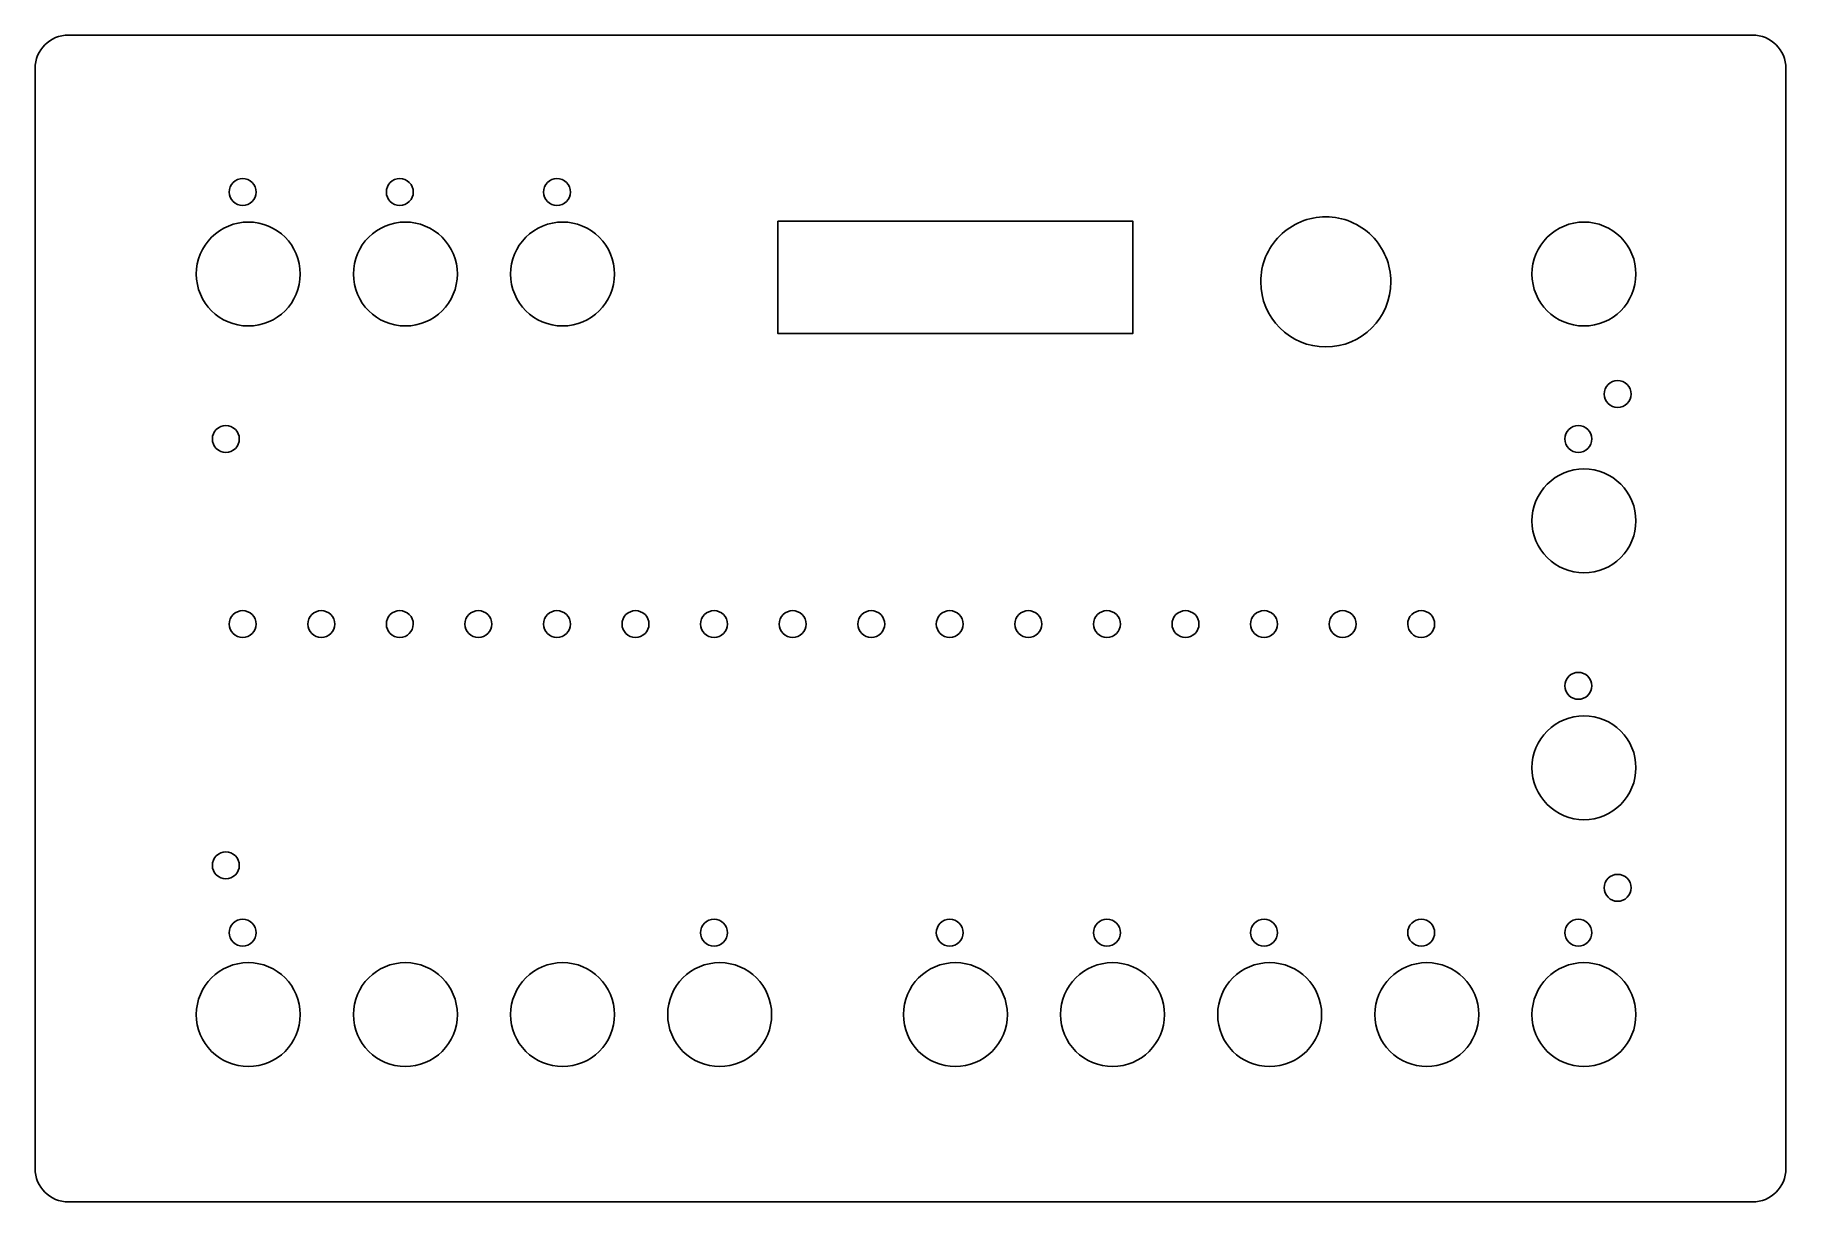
# Model space of a CAD drawing. Extents: x -26.2 to 26.2, y 9 to 43.9.
import ezdxf

# ---------------------------------------------------------------- set-up
doc = ezdxf.new("R2010")
doc.units = 0
doc.layers.get('0').update_dxf_attribs({"linetype": 'CONTINUOUS'})

msp = doc.modelspace()

# ---------------------------------------------------------------- linework, layer by layer
at = {"color": 7}
for points in [[(-25.201562, 43.931417), (25.201562, 43.931417)], [(-26.209624, 9.993312), (-26.209624, 42.923354)], [(26.209624, 42.923354), (26.209624, 9.993312)], [(25.201562, 8.98525), (-25.201562, 8.98525)]]:
    msp.add_lwpolyline(points, dxfattribs=at)
for points in [[(-25.201562, 43.931417)], [(-19.590015, 39.227124)], [(-14.885723, 39.227124)], [(-10.181432, 39.227124)], [(-3.971766, 38.353471), (6.659933, 38.353471), (6.659933, 34.993263), (-3.971766, 34.993263)], [(-18.269453, 36.774172)], [(-13.565162, 36.774172)], [(-8.860869, 36.774172)], [(21.717026, 36.774172)], [(14.381692, 36.538958)], [(21.572538, 33.17875)], [(-20.094046, 31.834667)], [(20.396465, 31.834667)], [(21.717026, 29.381715)], [(-19.590015, 26.290323)], [(-17.23787, 26.290323)], [(-14.885723, 26.290323)], [(-12.533577, 26.290323)], [(-10.181432, 26.290323)], [(-7.829285, 26.290323)], [(-5.47714, 26.290323)], [(-3.124994, 26.290323)], [(-0.772848, 26.290323)], [(1.579298, 26.290323)], [(3.931444, 26.290323)], [(6.28359, 26.290323)], [(8.635735, 26.290323)], [(10.987882, 26.290323)], [(13.340027, 26.290323)], [(15.692173, 26.290323)], [(20.396465, 24.442208)], [(21.717026, 21.989256)], [(-20.094046, 19.065875)], [(21.572538, 18.393833)], [(-19.590015, 17.04975)], [(-5.47714, 17.04975)], [(1.579298, 17.04975)], [(6.28359, 17.04975)], [(10.987882, 17.04975)], [(15.692173, 17.04975)], [(20.396465, 17.04975)], [(-18.269453, 14.596798)], [(-13.565162, 14.596798)], [(-8.860869, 14.596798)], [(-4.156578, 14.596798)], [(2.89986, 14.596798)], [(7.604151, 14.596798)], [(12.308443, 14.596798)], [(17.012734, 14.596798)], [(21.717026, 14.596798)]]:
    msp.add_lwpolyline(points, close=True, dxfattribs=at)
for points in [[(-26.209624, 42.923354), (-26.209624, 43.481821), (-25.760029, 43.931417), (-25.201562, 43.931417)], [(25.201562, 43.931417), (25.760029, 43.931417), (26.209624, 43.481821), (26.209624, 42.923354)], [(-20.396465, 39.227124), (-20.396465, 39.334066), (-20.353983, 39.436628), (-20.278363, 39.512248)], [(-20.278363, 39.512248), (-20.202744, 39.587867), (-20.100182, 39.630349), (-19.99324, 39.630349)], [(-19.99324, 39.630349), (-19.886298, 39.630349), (-19.783736, 39.587867), (-19.708117, 39.512248)], [(-19.708117, 39.512248), (-19.632498, 39.436628), (-19.590015, 39.334066), (-19.590015, 39.227124)], [(-15.692173, 39.227124), (-15.692173, 39.334066), (-15.64969, 39.436628), (-15.574071, 39.512248)], [(-15.574071, 39.512248), (-15.498452, 39.587867), (-15.39589, 39.630349), (-15.288948, 39.630349)], [(-15.288948, 39.630349), (-15.182006, 39.630349), (-15.079444, 39.587867), (-15.003825, 39.512248)], [(-15.003825, 39.512248), (-14.928205, 39.436628), (-14.885723, 39.334066), (-14.885723, 39.227124)], [(-10.987882, 39.227124), (-10.987882, 39.334066), (-10.945399, 39.436628), (-10.86978, 39.512248)], [(-10.86978, 39.512248), (-10.79416, 39.587867), (-10.691598, 39.630349), (-10.584657, 39.630349)], [(-10.584657, 39.630349), (-10.477715, 39.630349), (-10.375153, 39.587867), (-10.299533, 39.512248)], [(-10.299533, 39.512248), (-10.223914, 39.436628), (-10.181432, 39.334066), (-10.181432, 39.227124)], [(-20.278363, 38.942001), (-20.353983, 39.017621), (-20.396465, 39.120183), (-20.396465, 39.227124)], [(-19.99324, 38.823899), (-20.100182, 38.823899), (-20.202744, 38.866382), (-20.278363, 38.942001)], [(-19.708117, 38.942001), (-19.783736, 38.866382), (-19.886298, 38.823899), (-19.99324, 38.823899)], [(-19.590015, 39.227124), (-19.590015, 39.120183), (-19.632498, 39.017621), (-19.708117, 38.942001)], [(-15.574071, 38.942001), (-15.64969, 39.017621), (-15.692173, 39.120183), (-15.692173, 39.227124)], [(-15.288948, 38.823899), (-15.39589, 38.823899), (-15.498452, 38.866382), (-15.574071, 38.942001)], [(-15.003825, 38.942001), (-15.079444, 38.866382), (-15.182006, 38.823899), (-15.288948, 38.823899)], [(-14.885723, 39.227124), (-14.885723, 39.120183), (-14.928205, 39.017621), (-15.003825, 38.942001)], [(-10.86978, 38.942001), (-10.945399, 39.017621), (-10.987882, 39.120183), (-10.987882, 39.227124)], [(-10.584657, 38.823899), (-10.691598, 38.823899), (-10.79416, 38.866382), (-10.86978, 38.942001)], [(-10.299533, 38.942001), (-10.375153, 38.866382), (-10.477715, 38.823899), (-10.584657, 38.823899)], [(-10.181432, 39.227124), (-10.181432, 39.120183), (-10.223914, 39.017621), (-10.299533, 38.942001)], [(-20.925329, 37.874272), (-20.633565, 38.166037), (-20.237847, 38.329949), (-19.825229, 38.329949)], [(-19.825229, 38.329949), (-18.965998, 38.329949), (-18.269453, 37.633404), (-18.269453, 36.774172)], [(-16.676714, 36.774172), (-16.676714, 37.633404), (-15.98017, 38.329949), (-15.120938, 38.329949)], [(-15.120938, 38.329949), (-14.70832, 38.329949), (-14.312603, 38.166037), (-14.020838, 37.874272)], [(-11.516746, 37.874272), (-11.224981, 38.166037), (-10.829263, 38.329949), (-10.416646, 38.329949)], [(-10.416646, 38.329949), (-10.004028, 38.329949), (-9.60831, 38.166037), (-9.316545, 37.874272)], [(11.054676, 37.917053), (11.42017, 38.282547), (11.915885, 38.487879), (12.432771, 38.487879)], [(12.432771, 38.487879), (12.949657, 38.487879), (13.445373, 38.282547), (13.810867, 37.917053)], [(19.061149, 37.874272), (19.352914, 38.166037), (19.748632, 38.329949), (20.161249, 38.329949)], [(20.161249, 38.329949), (20.573867, 38.329949), (20.969585, 38.166037), (21.261349, 37.874272)], [(-21.381006, 36.774172), (-21.381006, 37.18679), (-21.217094, 37.582508), (-20.925329, 37.874272)], [(-14.020838, 37.874272), (-13.729073, 37.582508), (-13.565162, 37.18679), (-13.565162, 36.774172)], [(-11.972422, 36.774172), (-11.972422, 37.18679), (-11.80851, 37.582508), (-11.516746, 37.874272)], [(-9.316545, 37.874272), (-9.024781, 37.582508), (-8.860869, 37.18679), (-8.860869, 36.774172)], [(10.483851, 36.538958), (10.48385, 37.055844), (10.689183, 37.551559), (11.054676, 37.917053)], [(13.810867, 37.917053), (14.17636, 37.551559), (14.381692, 37.055844), (14.381692, 36.538958)], [(18.605473, 36.774172), (18.605473, 37.18679), (18.769384, 37.582508), (19.061149, 37.874272)], [(21.261349, 37.874272), (21.553114, 37.582508), (21.717026, 37.18679), (21.717026, 36.774172)], [(-19.825229, 35.218396), (-20.684461, 35.218396), (-21.381006, 35.914941), (-21.381006, 36.774172)], [(-18.269453, 36.774172), (-18.269453, 35.914941), (-18.965998, 35.218396), (-19.825229, 35.218396)], [(-15.120938, 35.218396), (-15.980169, 35.218396), (-16.676714, 35.914941), (-16.676714, 36.774172)], [(-13.565162, 36.774172), (-13.565162, 35.914941), (-14.261707, 35.218396), (-15.120938, 35.218396)], [(-10.416646, 35.218396), (-11.275877, 35.218396), (-11.972422, 35.914941), (-11.972422, 36.774172)], [(-8.860869, 36.774172), (-8.860869, 35.914941), (-9.557414, 35.218396), (-10.416646, 35.218396)], [(20.161249, 35.218396), (19.302018, 35.218396), (18.605473, 35.914941), (18.605473, 36.774172)], [(21.717026, 36.774172), (21.717026, 35.914941), (21.020481, 35.218396), (20.161249, 35.218396)], [(12.432771, 34.590037), (11.356412, 34.590037), (10.483851, 35.462599), (10.483851, 36.538958)], [(14.381692, 36.538958), (14.381692, 35.462599), (13.509131, 34.590037), (12.432771, 34.590037)], [(20.88419, 33.463873), (20.959809, 33.539492), (21.062371, 33.581975), (21.169313, 33.581975)], [(21.169313, 33.581975), (21.276255, 33.581975), (21.378817, 33.539492), (21.454436, 33.463873)], [(20.766088, 33.17875), (20.766088, 33.285692), (20.808571, 33.388254), (20.88419, 33.463873)], [(20.88419, 32.893627), (20.808571, 32.969246), (20.766088, 33.071808), (20.766088, 33.17875)], [(21.454436, 33.463873), (21.530056, 33.388254), (21.572538, 33.285692), (21.572538, 33.17875)], [(21.572538, 33.17875), (21.572538, 33.071808), (21.530056, 32.969246), (21.454436, 32.893627)], [(21.169313, 32.775525), (21.062371, 32.775525), (20.959809, 32.818008), (20.88419, 32.893627)], [(21.454436, 32.893627), (21.378817, 32.818008), (21.276255, 32.775525), (21.169313, 32.775525)], [(-20.900496, 31.834667), (-20.900496, 31.941609), (-20.858014, 32.04417), (-20.782394, 32.11979)], [(-20.782394, 32.11979), (-20.706775, 32.195409), (-20.604213, 32.237892), (-20.497271, 32.237892)], [(-20.497271, 32.237892), (-20.390329, 32.237892), (-20.287767, 32.195409), (-20.212148, 32.11979)], [(-20.212148, 32.11979), (-20.136529, 32.04417), (-20.094046, 31.941609), (-20.094046, 31.834667)], [(19.590015, 31.834667), (19.590015, 31.941609), (19.632498, 32.04417), (19.708117, 32.11979)], [(19.708117, 32.11979), (19.783736, 32.195409), (19.886298, 32.237892), (19.99324, 32.237892)], [(19.99324, 32.237892), (20.100182, 32.237892), (20.202744, 32.195409), (20.278363, 32.11979)], [(20.278363, 32.11979), (20.353983, 32.04417), (20.396465, 31.941609), (20.396465, 31.834667)], [(-20.782394, 31.549544), (-20.858014, 31.625163), (-20.900496, 31.727725), (-20.900496, 31.834667)], [(-20.497271, 31.431442), (-20.604213, 31.431442), (-20.706775, 31.473924), (-20.782394, 31.549544)], [(-20.212148, 31.549544), (-20.287767, 31.473924), (-20.390329, 31.431442), (-20.497271, 31.431442)], [(-20.094046, 31.834667), (-20.094046, 31.727725), (-20.136529, 31.625163), (-20.212148, 31.549544)], [(19.708117, 31.549544), (19.632498, 31.625163), (19.590015, 31.727725), (19.590015, 31.834667)], [(19.99324, 31.431442), (19.886298, 31.431442), (19.783736, 31.473924), (19.708117, 31.549544)], [(20.278363, 31.549544), (20.202744, 31.473924), (20.100182, 31.431442), (19.99324, 31.431442)], [(20.396465, 31.834667), (20.396465, 31.727725), (20.353983, 31.625163), (20.278363, 31.549544)], [(19.061149, 30.481815), (19.352914, 30.773579), (19.748632, 30.937491), (20.161249, 30.937491)], [(20.161249, 30.937491), (20.573867, 30.937491), (20.969585, 30.773579), (21.261349, 30.481815)], [(18.605473, 29.381715), (18.605473, 29.794332), (18.769384, 30.19005), (19.061149, 30.481815)], [(21.261349, 30.481815), (21.553114, 30.19005), (21.717026, 29.794332), (21.717026, 29.381715)], [(19.061149, 28.281614), (18.769384, 28.573379), (18.605473, 28.969097), (18.605473, 29.381715)], [(21.717026, 29.381715), (21.717026, 28.969097), (21.553114, 28.573379), (21.261349, 28.281614)], [(20.161249, 27.825938), (19.748632, 27.825938), (19.352914, 27.98985), (19.061149, 28.281614)], [(21.261349, 28.281614), (20.969585, 27.98985), (20.573867, 27.825938), (20.161249, 27.825938)], [(-20.396465, 26.290323), (-20.396465, 26.397265), (-20.353983, 26.499827), (-20.278363, 26.575446)], [(-20.278363, 26.0052), (-20.353983, 26.080819), (-20.396465, 26.183381), (-20.396465, 26.290323)], [(-20.278363, 26.575446), (-20.202744, 26.651065), (-20.100182, 26.693548), (-19.99324, 26.693548)], [(-19.99324, 26.693548), (-19.886298, 26.693548), (-19.783736, 26.651065), (-19.708117, 26.575446)], [(-19.708117, 26.575446), (-19.632498, 26.499827), (-19.590015, 26.397265), (-19.590015, 26.290323)], [(-19.590015, 26.290323), (-19.590015, 26.183381), (-19.632498, 26.080819), (-19.708117, 26.0052)], [(-18.04432, 26.290323), (-18.04432, 26.397265), (-18.001837, 26.499827), (-17.926218, 26.575446)], [(-17.926218, 26.0052), (-18.001837, 26.080819), (-18.04432, 26.183381), (-18.04432, 26.290323)], [(-17.926218, 26.575446), (-17.850598, 26.651065), (-17.748036, 26.693548), (-17.641095, 26.693548)], [(-17.641095, 26.693548), (-17.534153, 26.693548), (-17.431591, 26.651065), (-17.355971, 26.575446)], [(-17.355971, 26.575446), (-17.280352, 26.499827), (-17.23787, 26.397265), (-17.23787, 26.290323)], [(-17.23787, 26.290323), (-17.23787, 26.183381), (-17.280352, 26.080819), (-17.355971, 26.0052)], [(-15.692173, 26.290323), (-15.692173, 26.397265), (-15.64969, 26.499827), (-15.574071, 26.575446)], [(-15.574071, 26.0052), (-15.64969, 26.080819), (-15.692173, 26.183381), (-15.692173, 26.290323)], [(-15.574071, 26.575446), (-15.498452, 26.651065), (-15.39589, 26.693548), (-15.288948, 26.693548)], [(-15.288948, 26.693548), (-15.182006, 26.693548), (-15.079444, 26.651065), (-15.003825, 26.575446)], [(-14.885723, 26.290323), (-14.885723, 26.067628), (-15.066253, 25.887098), (-15.288948, 25.887098)], [(-15.003825, 26.575446), (-14.928205, 26.499827), (-14.885723, 26.397265), (-14.885723, 26.290323)], [(-13.340027, 26.290323), (-13.340027, 26.397265), (-13.297545, 26.499827), (-13.221925, 26.575446)], [(-13.221925, 26.0052), (-13.297545, 26.080819), (-13.340027, 26.183381), (-13.340027, 26.290323)], [(-13.221925, 26.575446), (-13.146306, 26.651066), (-13.043744, 26.693548), (-12.936802, 26.693548)], [(-12.936802, 26.693548), (-12.82986, 26.693548), (-12.727298, 26.651065), (-12.651679, 26.575446)], [(-12.651679, 26.575446), (-12.57606, 26.499827), (-12.533577, 26.397265), (-12.533577, 26.290323)], [(-12.533577, 26.290323), (-12.533577, 26.183381), (-12.57606, 26.080819), (-12.651679, 26.0052)], [(-10.987882, 26.290323), (-10.987882, 26.397265), (-10.945399, 26.499827), (-10.86978, 26.575446)], [(-10.86978, 26.0052), (-10.945399, 26.080819), (-10.987882, 26.183381), (-10.987882, 26.290323)], [(-10.86978, 26.575446), (-10.79416, 26.651065), (-10.691598, 26.693548), (-10.584657, 26.693548)], [(-10.584657, 26.693548), (-10.477715, 26.693548), (-10.375153, 26.651065), (-10.299533, 26.575446)], [(-10.299533, 26.575446), (-10.223914, 26.499827), (-10.181432, 26.397265), (-10.181432, 26.290323)], [(-10.181432, 26.290323), (-10.181432, 26.183381), (-10.223914, 26.080819), (-10.299533, 26.0052)], [(-8.635735, 26.290323), (-8.635735, 26.397265), (-8.593253, 26.499827), (-8.517634, 26.575446)], [(-8.23251, 25.887098), (-8.455205, 25.887098), (-8.635735, 26.067628), (-8.635735, 26.290323)], [(-8.517634, 26.575446), (-8.442014, 26.651065), (-8.339452, 26.693548), (-8.23251, 26.693548)], [(-8.23251, 26.693548), (-8.125568, 26.693548), (-8.023007, 26.651065), (-7.947387, 26.575446)], [(-7.947387, 26.575446), (-7.871768, 26.499827), (-7.829285, 26.397265), (-7.829285, 26.290323)], [(-7.829285, 26.290323), (-7.829285, 26.183381), (-7.871768, 26.080819), (-7.947387, 26.0052)], [(-6.28359, 26.290323), (-6.28359, 26.397265), (-6.241107, 26.499827), (-6.165488, 26.575446)], [(-6.165488, 26.0052), (-6.241107, 26.080819), (-6.28359, 26.183381), (-6.28359, 26.290323)], [(-6.165488, 26.575446), (-6.089868, 26.651065), (-5.987307, 26.693548), (-5.880365, 26.693548)], [(-5.880365, 26.693548), (-5.773423, 26.693548), (-5.670861, 26.651065), (-5.595241, 26.575446)], [(-5.595241, 26.575446), (-5.519622, 26.499827), (-5.47714, 26.397265), (-5.47714, 26.290323)], [(-5.47714, 26.290323), (-5.47714, 26.183381), (-5.519622, 26.080819), (-5.595241, 26.0052)], [(-3.931444, 26.290323), (-3.931444, 26.397265), (-3.888961, 26.499827), (-3.813342, 26.575446)], [(-3.813342, 26.0052), (-3.888961, 26.080819), (-3.931444, 26.183381), (-3.931444, 26.290323)], [(-3.813342, 26.575446), (-3.737723, 26.651065), (-3.635161, 26.693548), (-3.528219, 26.693548)], [(-3.528219, 26.693548), (-3.421277, 26.693548), (-3.318715, 26.651065), (-3.243096, 26.575446)], [(-3.243096, 26.575446), (-3.167476, 26.499827), (-3.124994, 26.397265), (-3.124994, 26.290323)], [(-3.124994, 26.290323), (-3.124994, 26.183381), (-3.167476, 26.080819), (-3.243096, 26.0052)], [(-1.579298, 26.290323), (-1.579298, 26.397265), (-1.536815, 26.499827), (-1.461196, 26.575446)], [(-1.461196, 26.0052), (-1.536815, 26.080819), (-1.579298, 26.183381), (-1.579298, 26.290323)], [(-1.461196, 26.575446), (-1.385577, 26.651065), (-1.283015, 26.693548), (-1.176073, 26.693548)], [(-1.176073, 26.693548), (-1.069131, 26.693548), (-0.966569, 26.651065), (-0.89095, 26.575446)], [(-0.89095, 26.575446), (-0.81533, 26.499827), (-0.772848, 26.397265), (-0.772848, 26.290323)], [(-0.772848, 26.290323), (-0.772848, 26.183381), (-0.81533, 26.080819), (-0.89095, 26.0052)], [(0.772848, 26.290323), (0.772848, 26.397265), (0.81533, 26.499827), (0.89095, 26.575446)], [(0.89095, 26.0052), (0.81533, 26.080819), (0.772848, 26.183381), (0.772848, 26.290323)], [(0.89095, 26.575446), (0.966569, 26.651065), (1.069131, 26.693548), (1.176073, 26.693548)], [(1.176073, 26.693548), (1.283015, 26.693548), (1.385577, 26.651065), (1.461196, 26.575446)], [(1.461196, 26.575446), (1.536815, 26.499827), (1.579298, 26.397265), (1.579298, 26.290323)], [(1.579298, 26.290323), (1.579298, 26.183381), (1.536815, 26.080819), (1.461196, 26.0052)], [(3.124994, 26.290323), (3.124994, 26.397265), (3.167476, 26.499827), (3.243096, 26.575446)], [(3.243096, 26.0052), (3.167476, 26.080819), (3.124994, 26.183381), (3.124994, 26.290323)], [(3.243096, 26.575446), (3.318715, 26.651065), (3.421277, 26.693548), (3.528219, 26.693548)], [(3.528219, 26.693548), (3.635161, 26.693548), (3.737723, 26.651065), (3.813342, 26.575446)], [(3.813342, 26.575446), (3.888961, 26.499827), (3.931444, 26.397265), (3.931444, 26.290323)], [(3.931444, 26.290323), (3.931444, 26.183381), (3.888961, 26.080819), (3.813342, 26.0052)], [(5.47714, 26.290323), (5.47714, 26.397265), (5.519622, 26.499827), (5.595241, 26.575446)], [(5.595241, 26.0052), (5.519622, 26.080819), (5.47714, 26.183381), (5.47714, 26.290323)], [(5.595241, 26.575446), (5.670861, 26.651065), (5.773423, 26.693548), (5.880365, 26.693548)], [(5.880365, 26.693548), (5.987307, 26.693548), (6.089868, 26.651065), (6.165488, 26.575446)], [(6.28359, 26.290323), (6.28359, 26.067628), (6.10306, 25.887098), (5.880365, 25.887098)], [(6.165488, 26.575446), (6.241107, 26.499827), (6.28359, 26.397265), (6.28359, 26.290323)], [(7.829285, 26.290323), (7.829285, 26.397265), (7.871768, 26.499827), (7.947387, 26.575446)], [(7.947387, 26.0052), (7.871768, 26.080819), (7.829285, 26.183381), (7.829285, 26.290323)], [(7.947387, 26.575446), (8.023007, 26.651065), (8.125568, 26.693548), (8.23251, 26.693548)], [(8.23251, 26.693548), (8.339452, 26.693548), (8.442014, 26.651065), (8.517634, 26.575446)], [(8.517634, 26.575446), (8.593253, 26.499827), (8.635735, 26.397265), (8.635735, 26.290323)], [(8.635735, 26.290323), (8.635735, 26.183381), (8.593253, 26.080819), (8.517634, 26.0052)], [(10.181432, 26.290323), (10.181432, 26.397265), (10.223914, 26.499827), (10.299533, 26.575446)], [(10.299533, 26.0052), (10.223914, 26.080819), (10.181432, 26.183381), (10.181432, 26.290323)], [(10.299533, 26.575446), (10.375153, 26.651065), (10.477715, 26.693548), (10.584657, 26.693548)], [(10.584657, 26.693548), (10.691598, 26.693548), (10.79416, 26.651065), (10.86978, 26.575446)], [(10.86978, 26.575446), (10.945399, 26.499827), (10.987882, 26.397265), (10.987882, 26.290323)], [(10.987882, 26.290323), (10.987882, 26.183381), (10.945399, 26.080819), (10.86978, 26.0052)], [(12.533577, 26.290323), (12.533577, 26.397265), (12.57606, 26.499827), (12.651679, 26.575446)], [(12.651679, 26.0052), (12.57606, 26.080819), (12.533577, 26.183381), (12.533577, 26.290323)], [(12.651679, 26.575446), (12.727298, 26.651065), (12.82986, 26.693548), (12.936802, 26.693548)], [(12.936802, 26.693548), (13.043744, 26.693548), (13.146306, 26.651066), (13.221925, 26.575446)], [(13.221925, 26.575446), (13.297545, 26.499827), (13.340027, 26.397265), (13.340027, 26.290323)], [(13.340027, 26.290323), (13.340027, 26.183381), (13.297545, 26.080819), (13.221925, 26.0052)], [(14.885723, 26.290323), (14.885723, 26.397265), (14.928205, 26.499827), (15.003825, 26.575446)], [(15.288948, 25.887098), (15.066253, 25.887098), (14.885723, 26.067628), (14.885723, 26.290323)], [(15.003825, 26.575446), (15.079444, 26.651065), (15.182006, 26.693548), (15.288948, 26.693548)], [(15.288948, 26.693548), (15.39589, 26.693548), (15.498452, 26.651065), (15.574071, 26.575446)], [(15.574071, 26.575446), (15.64969, 26.499827), (15.692173, 26.397265), (15.692173, 26.290323)], [(15.692173, 26.290323), (15.692173, 26.183381), (15.64969, 26.080819), (15.574071, 26.0052)], [(-19.99324, 25.887098), (-20.100182, 25.887098), (-20.202744, 25.92958), (-20.278363, 26.0052)], [(-19.708117, 26.0052), (-19.783736, 25.92958), (-19.886298, 25.887098), (-19.99324, 25.887098)], [(-17.641095, 25.887098), (-17.748036, 25.887098), (-17.850598, 25.92958), (-17.926218, 26.0052)], [(-17.355971, 26.0052), (-17.431591, 25.92958), (-17.534153, 25.887098), (-17.641095, 25.887098)], [(-15.288948, 25.887098), (-15.39589, 25.887098), (-15.498452, 25.92958), (-15.574071, 26.0052)], [(-12.936802, 25.887098), (-13.043744, 25.887098), (-13.146306, 25.92958), (-13.221925, 26.0052)], [(-12.651679, 26.0052), (-12.727298, 25.92958), (-12.82986, 25.887098), (-12.936802, 25.887098)], [(-10.584657, 25.887098), (-10.691598, 25.887098), (-10.79416, 25.92958), (-10.86978, 26.0052)], [(-10.299533, 26.0052), (-10.375153, 25.92958), (-10.477715, 25.887098), (-10.584657, 25.887098)], [(-7.947387, 26.0052), (-8.023007, 25.92958), (-8.125568, 25.887098), (-8.23251, 25.887098)], [(-5.880365, 25.887098), (-5.987307, 25.887098), (-6.089868, 25.92958), (-6.165488, 26.0052)], [(-5.595241, 26.0052), (-5.670861, 25.92958), (-5.773423, 25.887098), (-5.880365, 25.887098)], [(-3.528219, 25.887098), (-3.635161, 25.887098), (-3.737723, 25.92958), (-3.813342, 26.0052)], [(-3.243096, 26.0052), (-3.318715, 25.92958), (-3.421277, 25.887098), (-3.528219, 25.887098)], [(-1.176073, 25.887098), (-1.283015, 25.887098), (-1.385577, 25.92958), (-1.461196, 26.0052)], [(-0.89095, 26.0052), (-0.966569, 25.92958), (-1.069131, 25.887098), (-1.176073, 25.887098)], [(1.176073, 25.887098), (1.069131, 25.887098), (0.966569, 25.92958), (0.89095, 26.0052)], [(1.461196, 26.0052), (1.385577, 25.92958), (1.283015, 25.887098), (1.176073, 25.887098)], [(3.528219, 25.887098), (3.421277, 25.887098), (3.318715, 25.92958), (3.243096, 26.0052)], [(3.813342, 26.0052), (3.737723, 25.92958), (3.635161, 25.887098), (3.528219, 25.887098)], [(5.880365, 25.887098), (5.773423, 25.887098), (5.670861, 25.92958), (5.595241, 26.0052)], [(8.23251, 25.887098), (8.125568, 25.887098), (8.023007, 25.92958), (7.947387, 26.0052)], [(8.517634, 26.0052), (8.442014, 25.92958), (8.339452, 25.887098), (8.23251, 25.887098)], [(10.584657, 25.887098), (10.477715, 25.887098), (10.375153, 25.92958), (10.299533, 26.0052)], [(10.86978, 26.0052), (10.79416, 25.92958), (10.691598, 25.887098), (10.584657, 25.887098)], [(12.936802, 25.887098), (12.82986, 25.887098), (12.727298, 25.92958), (12.651679, 26.0052)], [(13.221925, 26.0052), (13.146306, 25.92958), (13.043744, 25.887098), (12.936802, 25.887098)], [(15.574071, 26.0052), (15.498452, 25.92958), (15.39589, 25.887098), (15.288948, 25.887098)], [(19.590015, 24.442208), (19.590015, 24.54915), (19.632498, 24.651712), (19.708117, 24.727332)], [(19.708117, 24.727332), (19.783736, 24.802951), (19.886298, 24.845433), (19.99324, 24.845433)], [(19.99324, 24.845433), (20.100182, 24.845433), (20.202744, 24.802951), (20.278363, 24.727332)], [(20.278363, 24.727332), (20.353983, 24.651712), (20.396465, 24.54915), (20.396465, 24.442208)], [(19.708117, 24.157085), (19.632498, 24.232705), (19.590015, 24.335266), (19.590015, 24.442208)], [(19.99324, 24.038983), (19.886298, 24.038983), (19.783736, 24.081466), (19.708117, 24.157085)], [(20.278363, 24.157085), (20.202744, 24.081466), (20.100182, 24.038983), (19.99324, 24.038983)], [(20.396465, 24.442208), (20.396465, 24.335266), (20.353983, 24.232705), (20.278363, 24.157085)], [(18.605473, 21.989256), (18.605473, 22.401874), (18.769384, 22.797591), (19.061149, 23.089356)], [(19.061149, 23.089356), (19.352914, 23.381121), (19.748632, 23.545032), (20.161249, 23.545032)], [(20.161249, 23.545032), (20.573867, 23.545032), (20.969585, 23.381121), (21.261349, 23.089356)], [(21.261349, 23.089356), (21.553114, 22.797591), (21.717026, 22.401874), (21.717026, 21.989256)], [(19.061149, 20.889156), (18.769384, 21.180921), (18.605473, 21.576638), (18.605473, 21.989256)], [(21.717026, 21.989256), (21.717026, 21.576638), (21.553114, 21.180921), (21.261349, 20.889156)], [(20.161249, 20.43348), (19.748632, 20.43348), (19.352914, 20.597391), (19.061149, 20.889156)], [(21.261349, 20.889156), (20.969585, 20.597391), (20.573867, 20.43348), (20.161249, 20.43348)], [(-20.782394, 19.350998), (-20.706775, 19.426617), (-20.604213, 19.4691), (-20.497271, 19.4691)], [(-20.497271, 19.4691), (-20.390329, 19.4691), (-20.287767, 19.426617), (-20.212148, 19.350998)], [(-20.900496, 19.065875), (-20.900496, 19.172817), (-20.858014, 19.275379), (-20.782394, 19.350998)], [(-20.782394, 18.780752), (-20.858014, 18.856371), (-20.900496, 18.958933), (-20.900496, 19.065875)], [(-20.212148, 19.350998), (-20.136529, 19.275379), (-20.094046, 19.172817), (-20.094046, 19.065875)], [(-20.094046, 19.065875), (-20.094046, 18.958933), (-20.136529, 18.856371), (-20.212148, 18.780752)], [(-20.497271, 18.66265), (-20.604213, 18.66265), (-20.706775, 18.705132), (-20.782394, 18.780752)], [(-20.212148, 18.780752), (-20.287767, 18.705132), (-20.390329, 18.66265), (-20.497271, 18.66265)], [(20.766088, 18.393833), (20.766088, 18.500775), (20.80857, 18.603337), (20.88419, 18.678957)], [(20.88419, 18.10871), (20.808571, 18.18433), (20.766088, 18.286891), (20.766088, 18.393833)], [(20.88419, 18.678957), (20.959809, 18.754576), (21.062371, 18.797059), (21.169313, 18.797059)], [(21.169313, 18.797059), (21.276255, 18.797059), (21.378817, 18.754576), (21.454436, 18.678957)], [(21.454436, 18.678957), (21.530056, 18.603337), (21.572538, 18.500775), (21.572538, 18.393833)], [(21.572538, 18.393833), (21.572538, 18.286891), (21.530056, 18.18433), (21.454436, 18.10871)], [(21.169313, 17.990608), (21.062371, 17.990608), (20.959809, 18.033091), (20.88419, 18.10871)], [(21.454436, 18.10871), (21.378817, 18.033091), (21.276255, 17.990608), (21.169313, 17.990608)], [(-20.396465, 17.04975), (-20.396465, 17.156692), (-20.353983, 17.259254), (-20.278363, 17.334873)], [(-20.278363, 17.334873), (-20.202744, 17.410492), (-20.100182, 17.452975), (-19.99324, 17.452975)], [(-19.99324, 17.452975), (-19.886298, 17.452975), (-19.783736, 17.410492), (-19.708117, 17.334873)], [(-19.708117, 17.334873), (-19.632498, 17.259254), (-19.590015, 17.156692), (-19.590015, 17.04975)], [(-6.28359, 17.04975), (-6.28359, 17.156692), (-6.241107, 17.259254), (-6.165488, 17.334873)], [(-6.165488, 17.334873), (-6.089868, 17.410492), (-5.987307, 17.452975), (-5.880365, 17.452975)], [(-5.880365, 17.452975), (-5.773423, 17.452975), (-5.670861, 17.410492), (-5.595241, 17.334873)], [(-5.595241, 17.334873), (-5.519622, 17.259254), (-5.47714, 17.156692), (-5.47714, 17.04975)], [(0.772848, 17.04975), (0.772848, 17.156692), (0.81533, 17.259254), (0.89095, 17.334873)], [(0.89095, 17.334873), (0.966569, 17.410492), (1.069131, 17.452975), (1.176073, 17.452975)], [(1.176073, 17.452975), (1.283015, 17.452975), (1.385577, 17.410492), (1.461196, 17.334873)], [(1.461196, 17.334873), (1.536815, 17.259254), (1.579298, 17.156692), (1.579298, 17.04975)], [(5.47714, 17.04975), (5.47714, 17.156692), (5.519622, 17.259254), (5.595241, 17.334873)], [(5.595241, 17.334873), (5.670861, 17.410492), (5.773423, 17.452975), (5.880365, 17.452975)], [(5.880365, 17.452975), (5.987307, 17.452975), (6.089868, 17.410492), (6.165488, 17.334873)], [(6.165488, 17.334873), (6.241107, 17.259254), (6.28359, 17.156692), (6.28359, 17.04975)], [(10.181432, 17.04975), (10.181432, 17.156692), (10.223914, 17.259254), (10.299533, 17.334873)], [(10.299533, 17.334873), (10.375153, 17.410492), (10.477715, 17.452975), (10.584657, 17.452975)], [(10.584657, 17.452975), (10.691598, 17.452975), (10.79416, 17.410492), (10.86978, 17.334873)], [(10.86978, 17.334873), (10.945399, 17.259254), (10.987882, 17.156692), (10.987882, 17.04975)], [(14.885723, 17.04975), (14.885723, 17.156692), (14.928205, 17.259254), (15.003825, 17.334873)], [(15.003825, 17.334873), (15.079444, 17.410492), (15.182006, 17.452975), (15.288948, 17.452975)], [(15.288948, 17.452975), (15.39589, 17.452975), (15.498452, 17.410492), (15.574071, 17.334873)], [(15.574071, 17.334873), (15.64969, 17.259254), (15.692173, 17.156692), (15.692173, 17.04975)], [(19.590015, 17.04975), (19.590015, 17.156692), (19.632498, 17.259254), (19.708117, 17.334873)], [(19.708117, 17.334873), (19.783736, 17.410492), (19.886298, 17.452975), (19.99324, 17.452975)], [(19.99324, 17.452975), (20.100182, 17.452975), (20.202744, 17.410492), (20.278363, 17.334873)], [(20.278363, 17.334873), (20.353983, 17.259254), (20.396465, 17.156692), (20.396465, 17.04975)], [(-20.278363, 16.764627), (-20.353983, 16.840246), (-20.396465, 16.942808), (-20.396465, 17.04975)], [(-19.590015, 17.04975), (-19.590015, 16.942808), (-19.632498, 16.840246), (-19.708117, 16.764627)], [(-6.165488, 16.764627), (-6.241107, 16.840246), (-6.28359, 16.942808), (-6.28359, 17.04975)], [(-5.47714, 17.04975), (-5.47714, 16.942808), (-5.519622, 16.840246), (-5.595241, 16.764627)], [(0.89095, 16.764627), (0.81533, 16.840246), (0.772848, 16.942808), (0.772848, 17.04975)], [(1.579298, 17.04975), (1.579298, 16.942808), (1.536815, 16.840246), (1.461196, 16.764627)], [(5.595241, 16.764627), (5.519622, 16.840246), (5.47714, 16.942808), (5.47714, 17.04975)], [(6.28359, 17.04975), (6.28359, 16.942808), (6.241107, 16.840246), (6.165488, 16.764627)], [(10.299533, 16.764627), (10.223914, 16.840246), (10.181432, 16.942808), (10.181432, 17.04975)], [(10.987882, 17.04975), (10.987882, 16.942808), (10.945399, 16.840246), (10.86978, 16.764627)], [(15.003825, 16.764627), (14.928205, 16.840246), (14.885723, 16.942808), (14.885723, 17.04975)], [(15.692173, 17.04975), (15.692173, 16.942808), (15.64969, 16.840246), (15.574071, 16.764627)], [(19.708117, 16.764627), (19.632498, 16.840246), (19.590015, 16.942808), (19.590015, 17.04975)], [(20.396465, 17.04975), (20.396465, 16.942808), (20.353983, 16.840246), (20.278363, 16.764627)], [(-19.99324, 16.646525), (-20.100182, 16.646525), (-20.202744, 16.689007), (-20.278363, 16.764627)], [(-19.708117, 16.764627), (-19.783736, 16.689007), (-19.886298, 16.646525), (-19.99324, 16.646525)], [(-5.880365, 16.646525), (-5.987307, 16.646525), (-6.089868, 16.689007), (-6.165488, 16.764627)], [(-5.595241, 16.764627), (-5.670861, 16.689007), (-5.773423, 16.646525), (-5.880365, 16.646525)], [(1.176073, 16.646525), (1.069131, 16.646525), (0.966569, 16.689007), (0.89095, 16.764627)], [(1.461196, 16.764627), (1.385577, 16.689007), (1.283015, 16.646525), (1.176073, 16.646525)], [(5.880365, 16.646525), (5.773423, 16.646525), (5.670861, 16.689007), (5.595241, 16.764627)], [(6.165488, 16.764627), (6.089868, 16.689007), (5.987307, 16.646525), (5.880365, 16.646525)], [(10.584657, 16.646525), (10.477715, 16.646525), (10.375153, 16.689007), (10.299533, 16.764627)], [(10.86978, 16.764627), (10.79416, 16.689007), (10.691598, 16.646525), (10.584657, 16.646525)], [(15.288948, 16.646525), (15.182006, 16.646525), (15.079444, 16.689007), (15.003825, 16.764627)], [(15.574071, 16.764627), (15.498452, 16.689007), (15.39589, 16.646525), (15.288948, 16.646525)], [(19.99324, 16.646525), (19.886298, 16.646525), (19.783736, 16.689007), (19.708117, 16.764627)], [(20.278363, 16.764627), (20.202744, 16.689007), (20.100182, 16.646525), (19.99324, 16.646525)], [(-21.381006, 14.596798), (-21.381006, 15.456029), (-20.684461, 16.152574), (-19.825229, 16.152574)], [(-19.825229, 16.152574), (-18.965998, 16.152574), (-18.269453, 15.456029), (-18.269453, 14.596798)], [(-16.676714, 14.596798), (-16.676714, 15.456029), (-15.980169, 16.152574), (-15.120938, 16.152574)], [(-15.120938, 16.152574), (-14.261707, 16.152574), (-13.565162, 15.456029), (-13.565162, 14.596798)], [(-11.972422, 14.596798), (-11.972422, 15.456029), (-11.275877, 16.152574), (-10.416646, 16.152574)], [(-10.416646, 16.152574), (-9.557414, 16.152574), (-8.860869, 15.456029), (-8.860869, 14.596798)], [(-7.268131, 14.596798), (-7.268131, 15.456029), (-6.571586, 16.152574), (-5.712354, 16.152574)], [(-5.712354, 16.152574), (-4.853123, 16.152574), (-4.156578, 15.456029), (-4.156578, 14.596798)], [(-0.211693, 14.596798), (-0.211693, 15.456029), (0.484852, 16.152574), (1.344083, 16.152574)], [(1.344083, 16.152574), (2.203315, 16.152574), (2.89986, 15.456029), (2.89986, 14.596798)], [(4.492599, 14.596798), (4.492599, 15.456029), (5.189144, 16.152574), (6.048375, 16.152574)], [(6.048375, 16.152574), (6.907607, 16.152574), (7.604151, 15.456029), (7.604151, 14.596798)], [(9.19689, 14.596798), (9.19689, 15.456029), (9.893435, 16.152574), (10.752666, 16.152574)], [(10.752666, 16.152574), (11.611898, 16.152574), (12.308443, 15.456029), (12.308443, 14.596798)], [(13.901181, 14.596798), (13.901181, 15.456029), (14.597726, 16.152574), (15.456958, 16.152574)], [(15.456958, 16.152574), (16.316189, 16.152574), (17.012734, 15.456029), (17.012734, 14.596798)], [(18.605473, 14.596798), (18.605473, 15.456029), (19.302018, 16.152574), (20.161249, 16.152574)], [(20.161249, 16.152574), (21.020481, 16.152574), (21.717026, 15.456029), (21.717026, 14.596798)], [(-20.925329, 13.496698), (-21.217094, 13.788462), (-21.381006, 14.18418), (-21.381006, 14.596798)], [(-18.269453, 14.596798), (-18.269453, 13.737566), (-18.965998, 13.041021), (-19.825229, 13.041021)], [(-15.120938, 13.041021), (-15.98017, 13.041021), (-16.676714, 13.737566), (-16.676714, 14.596798)], [(-13.565162, 14.596798), (-13.565162, 14.18418), (-13.729073, 13.788462), (-14.020838, 13.496698)], [(-11.516746, 13.496698), (-11.80851, 13.788462), (-11.972422, 14.18418), (-11.972422, 14.596798)], [(-8.860869, 14.596798), (-8.860869, 14.18418), (-9.024781, 13.788462), (-9.316545, 13.496698)], [(-6.812454, 13.496698), (-7.104219, 13.788462), (-7.268131, 14.18418), (-7.268131, 14.596798)], [(-4.156578, 14.596798), (-4.156578, 14.18418), (-4.320489, 13.788462), (-4.612254, 13.496698)], [(0.243983, 13.496698), (-0.047781, 13.788462), (-0.211693, 14.18418), (-0.211693, 14.596798)], [(2.89986, 14.596798), (2.89986, 14.18418), (2.735948, 13.788462), (2.444183, 13.496698)], [(4.948275, 13.496698), (4.65651, 13.788462), (4.492599, 14.18418), (4.492599, 14.596798)], [(7.604151, 14.596798), (7.604151, 13.737566), (6.907607, 13.041021), (6.048375, 13.041021)], [(10.752666, 13.041021), (9.893435, 13.041021), (9.19689, 13.737566), (9.19689, 14.596798)], [(12.308443, 14.596798), (12.308443, 14.18418), (12.144531, 13.788462), (11.852766, 13.496698)], [(14.356858, 13.496698), (14.065093, 13.788462), (13.901181, 14.18418), (13.901181, 14.596798)], [(17.012734, 14.596798), (17.012734, 14.18418), (16.848823, 13.788462), (16.557058, 13.496698)], [(19.061149, 13.496698), (18.769384, 13.788462), (18.605473, 14.18418), (18.605473, 14.596798)], [(21.717026, 14.596798), (21.717026, 14.18418), (21.553114, 13.788462), (21.261349, 13.496698)], [(-19.825229, 13.041021), (-20.237847, 13.041021), (-20.633565, 13.204933), (-20.925329, 13.496698)], [(-14.020838, 13.496698), (-14.312603, 13.204933), (-14.70832, 13.041021), (-15.120938, 13.041021)], [(-10.416646, 13.041021), (-10.829263, 13.041021), (-11.224981, 13.204933), (-11.516746, 13.496698)], [(-9.316545, 13.496698), (-9.60831, 13.204933), (-10.004028, 13.041021), (-10.416646, 13.041021)], [(-5.712354, 13.041021), (-6.124972, 13.041021), (-6.52069, 13.204933), (-6.812454, 13.496698)], [(-4.612254, 13.496698), (-4.904019, 13.204933), (-5.299737, 13.041021), (-5.712354, 13.041021)], [(1.344083, 13.041021), (0.931466, 13.041021), (0.535748, 13.204933), (0.243983, 13.496698)], [(2.444183, 13.496698), (2.152419, 13.204933), (1.756701, 13.041021), (1.344083, 13.041021)], [(6.048375, 13.041021), (5.635758, 13.041021), (5.24004, 13.204933), (4.948275, 13.496698)], [(11.852766, 13.496698), (11.561002, 13.204933), (11.165284, 13.041021), (10.752666, 13.041021)], [(15.456958, 13.041021), (15.04434, 13.041021), (14.648622, 13.204933), (14.356858, 13.496698)], [(16.557058, 13.496698), (16.265293, 13.204933), (15.869575, 13.041021), (15.456958, 13.041021)], [(20.161249, 13.041021), (19.748632, 13.041021), (19.352914, 13.204933), (19.061149, 13.496698)], [(21.261349, 13.496698), (20.969585, 13.204933), (20.573867, 13.041021), (20.161249, 13.041021)], [(-25.201562, 8.98525), (-25.760029, 8.98525), (-26.209624, 9.434846), (-26.209624, 9.993312)], [(26.209624, 9.993312), (26.209624, 9.434846), (25.760029, 8.98525), (25.201562, 8.98525)]]:
    msp.add_open_spline(points, degree=3, dxfattribs=at)

doc.saveas('drawing.dxf')
